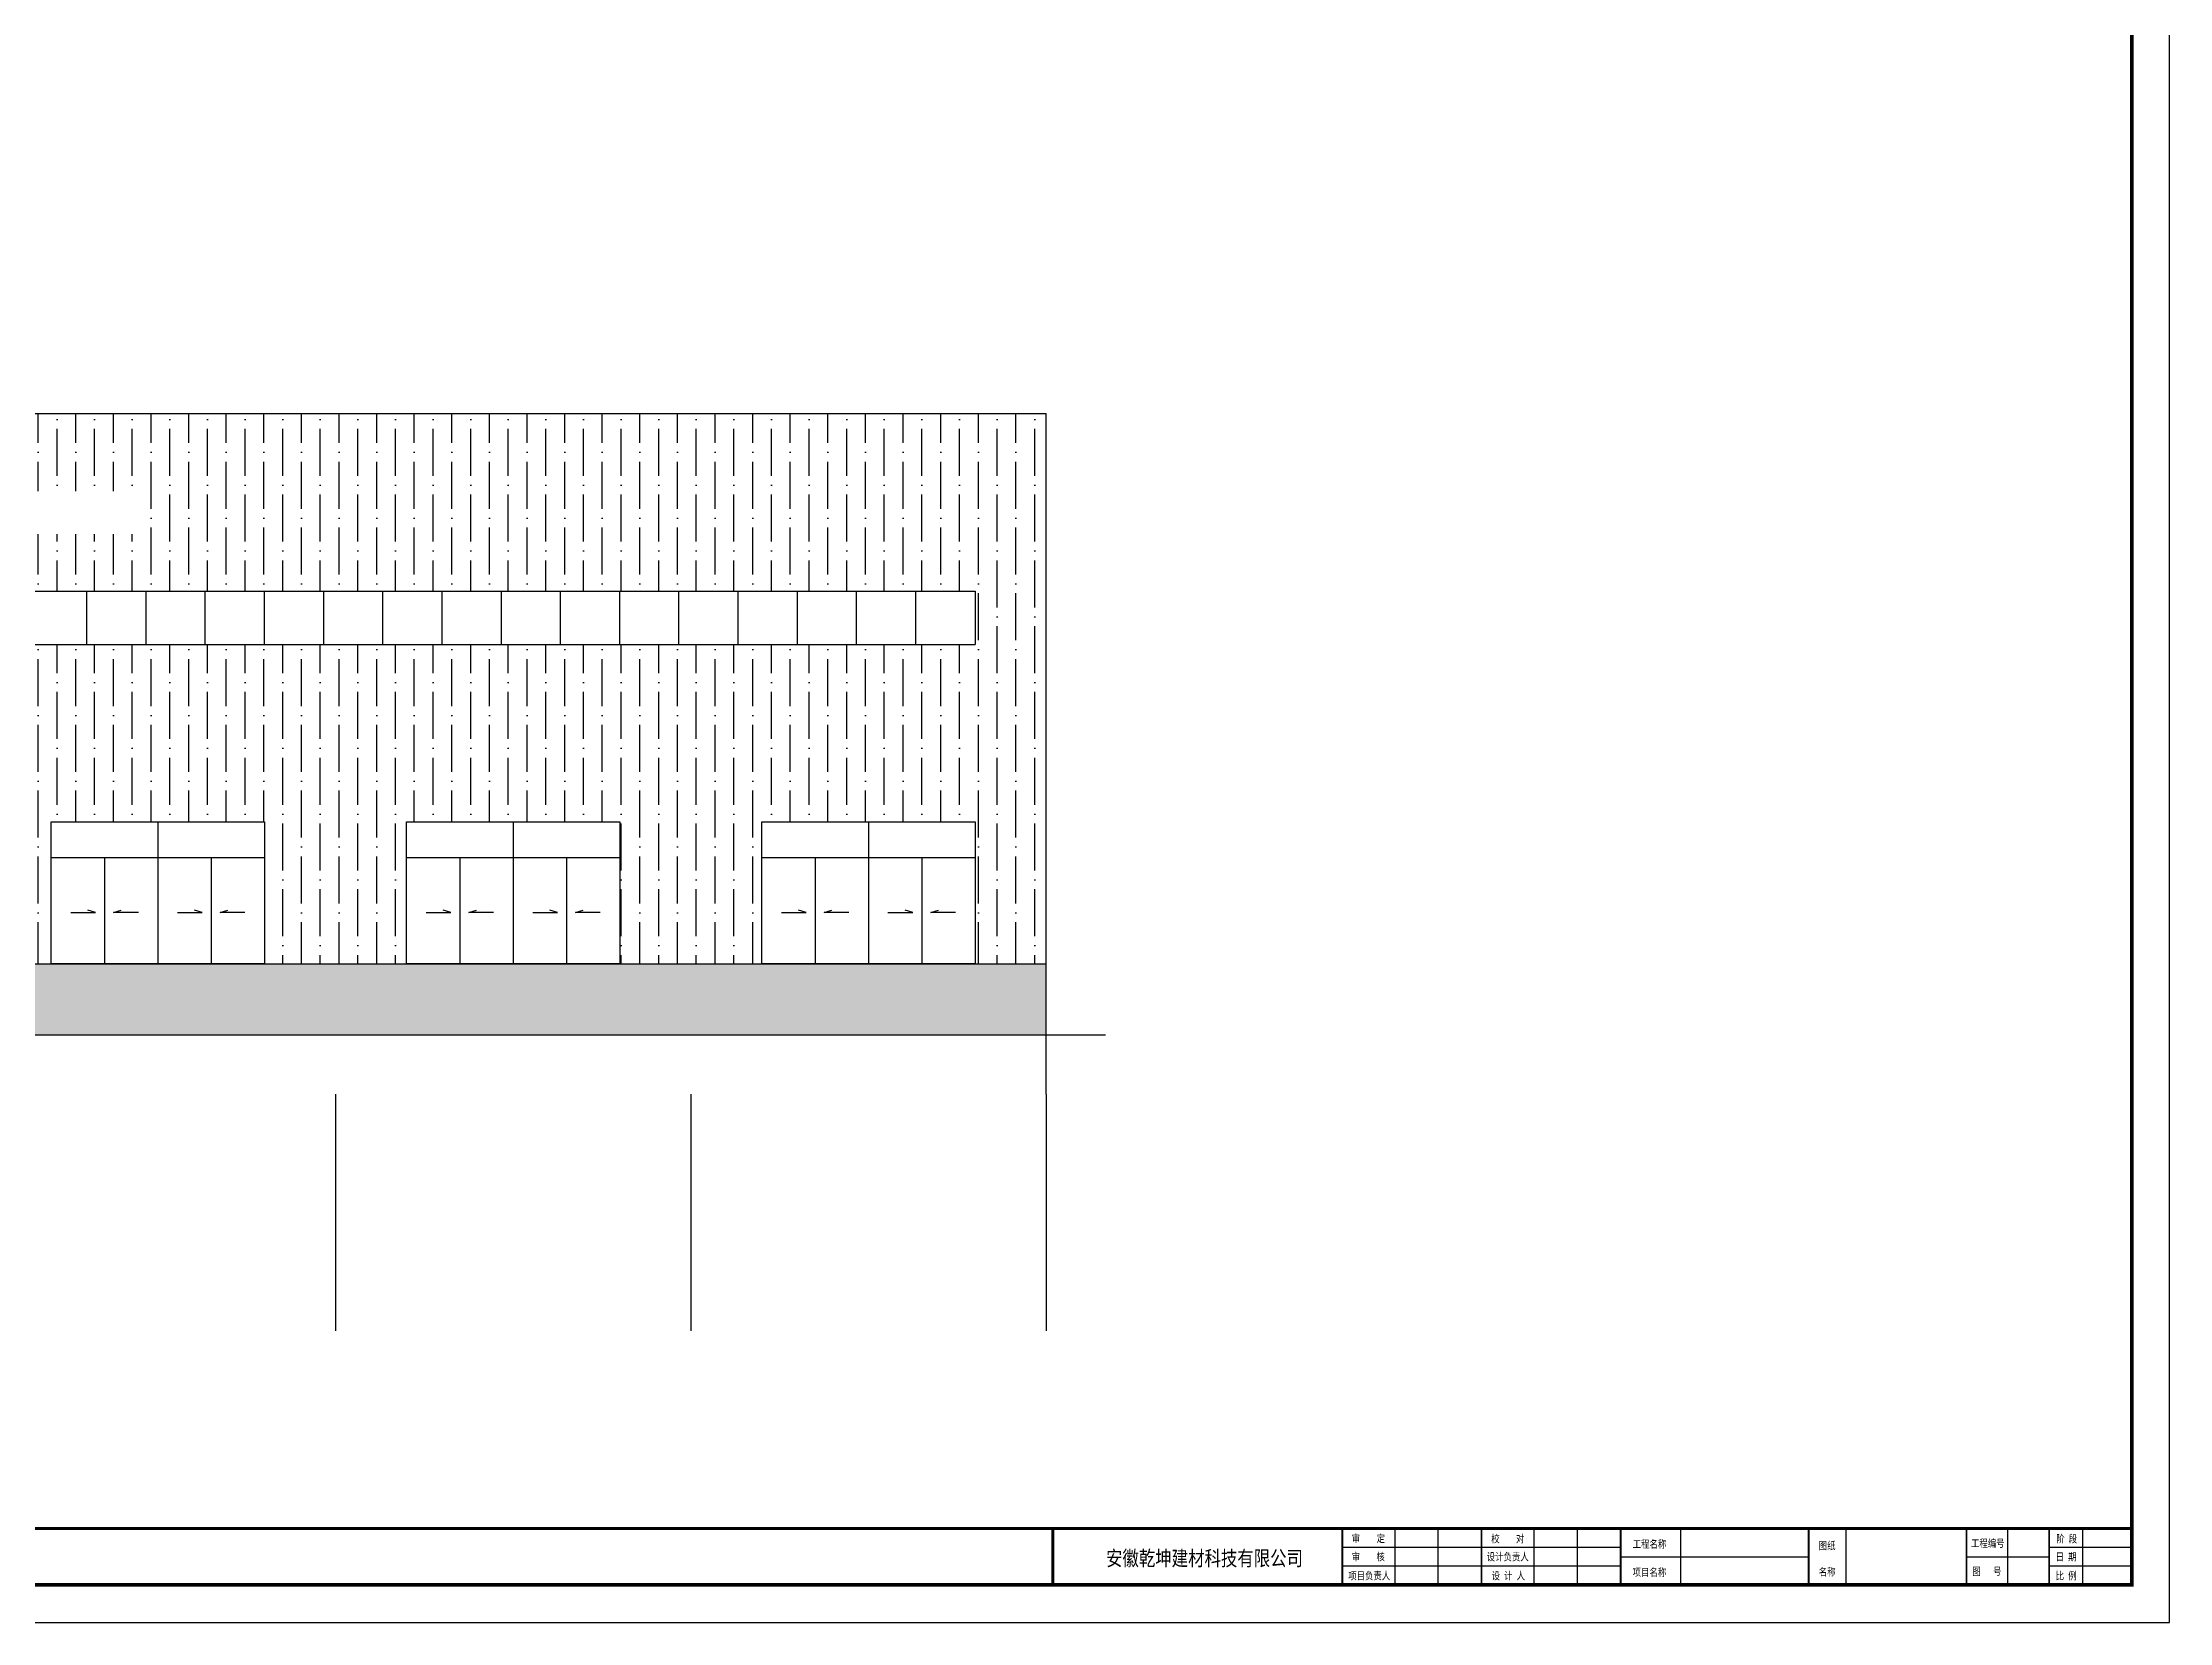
# Model space of a CAD drawing. Extents: x -125668 to 750753, y -248879 to 73241.
# Drawn here: x 714836 to 750753, y -4067 to 22627 of the extents above; entities that cross this region are included whole.
import ezdxf

# ---------------------------------------------------------------- set-up
doc = ezdxf.new("R2010")
doc.units = 0
doc.header["$LTSCALE"] = 1000
doc.header["$MEASUREMENT"] = 0
for name, color, linetype in [('_TCH_MASK', 7, 'Continuous'), ('AXIS', 3, 'Continuous'), ('DOTE', 1, 'Continuous'), ('PUB_TITLE', 4, 'Continuous')]:
    doc.layers.add(name, color=color, linetype=linetype)
doc.styles.get("Standard").update_dxf_attribs({"font": 'gbenor.shx', "bigfont": 'gbcbig.shx'})
doc.styles.add('图框', font='')
doc.styles.get('图框').set_extended_font_data('SimSun')

# ---------------------------------------------------------------- blocks, each defined once
blk = doc.blocks.new('新块')
for p, q in [((-8240, 400), (-8240, 1000)), ((-7780, 400), (-7780, 1000)), ((-6760, 400), (-6760, 1000)), ((-6300, 400), (-6300, 1000)), ((-5200, 400), (-5200, 1000)), ((-3440, 400), (-3440, 1000)), ((-1720, 400), (-1720, 1000)), ((-920, 400), (-920, 1000)), ((-400, 400), (-400, 1000)), ((-5840, 800), (-8800, 800)), ((-5840, 700), (-3840, 700)), ((-2160, 700), (-1280, 700)), ((-400, 800), (-1280, 800)), ((-5840, 600), (-8800, 600)), ((-400, 600), (-1280, 600))]:
    blk.add_line(p, q)
for points, const_width in [([(-11880, 400), (-11880, 1000), (-400, 1000)], 32), ([(-8800, 400), (-8800, 1000)], 20), ([(-7320, 400), (-7320, 1000)], 20), ([(-5840, 400), (-5840, 1000)], 20), ([(-3840, 400), (-3840, 1000)], 20), ([(-2160, 400), (-2160, 1000)], 20), ([(-1280, 400), (-1280, 1000)], 20)]:
    blk.add_lwpolyline(points, dxfattribs=dict(const_width=const_width))
at = {"layer": 'PUB_TITLE'}
blk.add_lwpolyline([(-47560, 0), (0, 0), (0, 33640), (-47560, 33640)], close=True, dxfattribs=at)
at = {"layer": 'PUB_TITLE', "const_width": 40}
blk.add_lwpolyline([(-46560, 400), (-400, 400), (-400, 33240), (-46560, 33240)], close=True, dxfattribs=at)
at = {"layer": 'PUB_TITLE', "const_width": 32}
blk.add_lwpolyline([(-400, 1000), (-46560, 1000)], dxfattribs=at)
at = {"style": '图框', "width": 0.8}
for s, height, p in [('审    定', 80, (-8701, 854)), ('校    对', 80, (-7217, 851)), ('阶 段', 80, (-1205, 851)), ('安徽乾坤建材科技有限公司', 160, (-11315, 604)), ('审    核', 80, (-8702, 659)), ('设计负责人', 80, (-7265, 659)), ('工程名称', 80, (-5712, 794)), ('图纸', 80, (-3732, 778)), ('工程编号', 80, (-2112, 803)), ('日 期', 80, (-1212, 659)), ('项目负责人', 80, (-8739, 457)), ('设 计 人', 80, (-7213, 457)), ('项目名称', 80, (-5712, 494)), ('名称', 80, (-3732, 498)), ('图   号', 80, (-2098, 504)), ('比 例', 80, (-1211, 457))]:
    blk.add_text(s, height=height, dxfattribs=at).set_placement(p)
for tag, p in [('审定人', (-8147, 838)), ('校对', (-6621, 837)), ('工程名称', (-5026, 781)), ('阶段', (-810, 832)), ('审核人', (-8147, 641)), ('设计负责人', (-6745, 649)), ('图名', (-3347, 649)), ('日期', (-905, 632)), ('项目负责人', (-8228, 444)), ('设计人', (-6659, 447)), ('项目名称', (-5026, 479)), ('图号', (-1657, 502)), ('比例', (-810, 446))]:
    blk.add_attdef(tag, p, '', height=120)

msp = doc.modelspace()

# ---------------------------------------------------------------- hatches: boundary and pattern name
h = msp.add_hatch()
h.set_pattern_fill('ANSI36', color=256, scale=200, angle=45, style=0)
h.set_pattern_definition([(90, (143263.4, -807.5), (-317.5, 555.625), [793.75, -158.75, 0, -158.75])])
h.paths.add_polyline_path([(718583.7, 9458.5), (718583.7, 7058.5), (720983.7, 7058.5), (720983.7, 9458.5), (724583.7, 9458.5), (724583.7, 7058.5), (726983.7, 7058.5), (726983.7, 9458.5), (730583.7, 9458.5), (730583.7, 7058.5), (731783.7, 7058.5), (731783.7, 16358.5), (694168.7, 16358.5), (694168.7, 7058.5), (695576.9, 7058.5), (695576.9, 9458.5), (699176.9, 9458.5), (699176.9, 7058.5), (702476.2, 7058.5), (702476.2, 9458.5), (706076.2, 9458.5), (706076.2, 7058.5), (708983.7, 7058.5), (708983.7, 9458.5), (712583.7, 9458.5), (712583.7, 7058.5), (714983.7, 7058.5), (714983.7, 9458.5)])
h.paths.add_polyline_path([(695583.9, 12458.5), (695583.9, 13358.5), (730583.7, 13358.5), (730583.7, 12458.5)], flags=16)
edge = h.paths.add_edge_path(flags=16)
edge.add_line((710044.7, 14374.2), (711010.1, 14374.2))
edge.add_line((711010.1, 14374.2), (711010.1, 14967.6))
edge.add_line((711010.1, 14967.6), (710044.7, 14967.6))
edge.add_line((710044.7, 14967.6), (710044.7, 14374.2))
edge.add_line((710888.2, 14344.8), (711404.2, 14344.8))
edge.add_line((711404.2, 14344.8), (711404.2, 15015.1))
edge.add_line((711404.2, 15015.1), (710888.2, 15015.1))
edge.add_line((710888.2, 15015.1), (710888.2, 14344.8))
edge.add_line((711283.8, 14373.3), (713421.4, 14373.3))
edge.add_line((713421.4, 14373.3), (713421.4, 14989.8))
edge.add_line((713421.4, 14989.8), (711283.8, 14989.8))
edge.add_line((711283.8, 14989.8), (711283.8, 14373.3))
edge.add_line((713271.7, 14319.6), (716604.1, 14319.6))
edge.add_line((716604.1, 14319.6), (716604.1, 15045.6))
edge.add_line((716604.1, 15045.6), (713271.7, 15045.6))
edge.add_line((713271.7, 15045.6), (713271.7, 14319.6))
h = msp.add_hatch()
h.set_pattern_fill('AR-B816C', color=256, scale=200, style=0)
h.set_pattern_definition([(0, (143263.4, -807.5), (245.69238, 245.69238), [479.86793, -11.51682]), (0, (143017.7, -795.98), (245.69238, 245.69238), [479.86793, -11.51682]), (90, (143263.4, -807.5), (-245.69238, 245.69238), [-257.20918, 234.17555]), (90, (143251.88, -807.5), (-245.69238, 245.69238), [-257.20918, 234.17555])])
h.paths.add_polyline_path([(731783.7, 5858.5), (731783.7, 7058.5), (694168.7, 7058.5), (694168.7, 5858.5)])

# ---------------------------------------------------------------- linework, layer by layer
for p, q in [((695583.9, 13358.5), (730583.7, 13358.5)), ((715583.9, 12458.5), (715583.9, 13358.5)), ((716583.9, 12458.5), (716583.9, 13358.5)), ((717583.9, 12458.5), (717583.9, 13358.5)), ((718583.9, 12458.5), (718583.9, 13358.5)), ((719583.9, 12458.5), (719583.9, 13358.5)), ((720583.9, 12458.5), (720583.9, 13358.5)), ((721583.9, 12458.5), (721583.9, 13358.5)), ((722583.9, 12458.5), (722583.9, 13358.5)), ((723583.9, 12458.5), (723583.9, 13358.5)), ((724583.9, 12458.5), (724583.9, 13358.5)), ((725583.9, 12458.5), (725583.9, 13358.5)), ((726583.9, 12458.5), (726583.9, 13358.5)), ((727583.9, 12458.5), (727583.9, 13358.5)), ((728583.9, 12458.5), (728583.9, 13358.5)), ((729583.9, 12458.5), (729583.9, 13358.5)), ((730583.7, 13358.5), (730583.7, 12458.5)), ((695583.9, 12458.5), (730583.7, 12458.5)), ((716783.7, 9458.5), (716783.7, 7058.5)), ((722783.7, 9458.5), (722783.7, 7058.5)), ((728783.7, 9458.5), (728783.7, 7058.5)), ((714983.7, 8858.5), (718583.7, 8858.5)), ((715883.7, 8858.5), (715883.7, 7058.5)), ((717683.7, 8858.5), (717683.7, 7058.5)), ((720983.7, 8858.5), (724583.7, 8858.5)), ((721883.7, 8858.5), (721883.7, 7058.5)), ((723683.7, 8858.5), (723683.7, 7058.5)), ((726983.7, 8858.5), (730583.7, 8858.5)), ((727883.7, 8858.5), (727883.7, 7058.5)), ((729683.7, 8858.5), (729683.7, 7058.5)), ((715313.2, 7927), (715731.2, 7927)), ((715731.2, 7927), (715600.7, 7966.5)), ((716036.2, 7927), (716166.7, 7966.5)), ((716454.2, 7927), (716036.2, 7927)), ((717113.2, 7927), (717531.2, 7927)), ((717531.2, 7927), (717400.7, 7966.5)), ((717836.2, 7927), (717966.7, 7966.5)), ((718254.2, 7927), (717836.2, 7927)), ((721313.2, 7927), (721731.2, 7927)), ((721731.2, 7927), (721600.7, 7966.5)), ((722036.2, 7927), (722166.7, 7966.5)), ((722454.2, 7927), (722036.2, 7927)), ((723113.2, 7927), (723531.2, 7927)), ((723531.2, 7927), (723400.7, 7966.5)), ((723836.2, 7927), (723966.7, 7966.5)), ((724254.2, 7927), (723836.2, 7927)), ((727313.2, 7927), (727731.2, 7927)), ((727731.2, 7927), (727600.7, 7966.5)), ((728036.2, 7927), (728166.7, 7966.5)), ((728454.2, 7927), (728036.2, 7927)), ((729113.2, 7927), (729531.2, 7927)), ((729531.2, 7927), (729400.7, 7966.5)), ((729836.2, 7927), (729966.7, 7966.5)), ((730254.2, 7927), (729836.2, 7927))]:
    msp.add_line(p, q)
for points in [[(714983.7, 9458.5), (718583.7, 9458.5), (718583.7, 7058.5), (714983.7, 7058.5)], [(720983.7, 9458.5), (724583.7, 9458.5), (724583.7, 7058.5), (720983.7, 7058.5)], [(726983.7, 9458.5), (730583.7, 9458.5), (730583.7, 7058.5), (726983.7, 7058.5)]]:
    msp.add_lwpolyline(points, close=True)
at = {"layer": 'AXIS'}
for p, q in [((719783.7, 4858.5), (719783.7, 858.5)), ((725783.7, 4858.5), (725783.7, 858.5)), ((731783.7, 4858.5), (731783.7, 858.5))]:
    msp.add_line(p, q, dxfattribs=at)
at = {"layer": 'DOTE'}
for p, q in [((694168.7, 16358.5), (731783.7, 16358.5)), ((731783.7, 4858.5), (731783.7, 16358.5)), ((694168.7, 7058.5), (731783.7, 7058.5)), ((693168.7, 5858.5), (732783.7, 5858.5))]:
    msp.add_line(p, q, dxfattribs=at)

# ---------------------------------------------------------------- block references
at = {"layer": '_TCH_MASK', "color": 0, "lineweight": 15, "xscale": 1.587037197983591, "yscale": 1.587037197736208, "zscale": 1.587037197782295}
msp.add_blockref('新块', (750753, -4067.3), dxfattribs=at)

doc.saveas('drawing.dxf')
